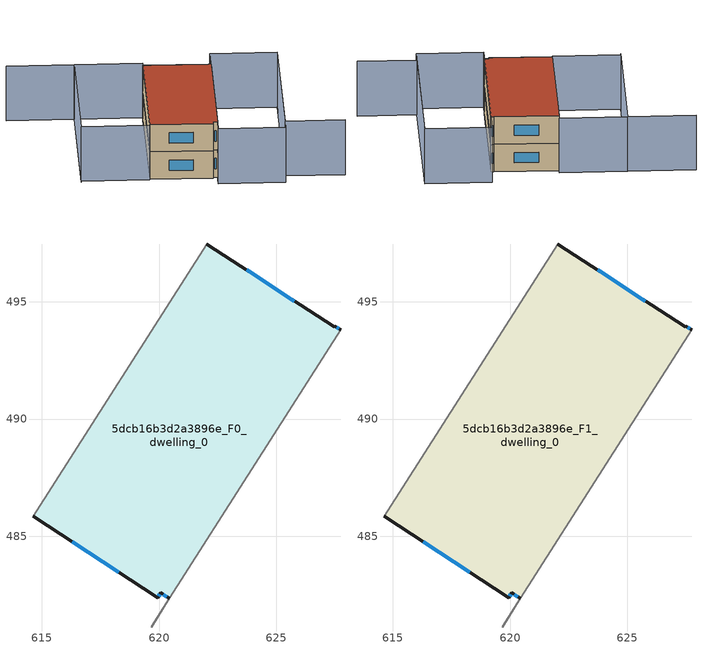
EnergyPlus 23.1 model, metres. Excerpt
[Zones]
5dcb16b3d2a3896e_F0_dwelling_0
 floor ground (EU_floor_Construction): 627.49,493.97 627.74,493.8 620.46,482.37 619.68,481.13 619.66,481.14 620.44,482.35 620.07,482.59 619.94,482.39 614.64,485.84 622.04,497.46 627.46,493.93 z0
 wall outside (EU_wall_Construction): 614.64,485.84 619.94,482.39 620.07,482.59 620.44,482.35 / 627.74,493.8 627.49,493.97 627.46,493.93 622.04,497.46 z0:3
 wall adiabatic (EU_wall_Construction): 620.44,482.35 619.66,481.14 619.68,481.13 620.46,482.37 627.74,493.8 / 622.04,497.46 614.64,485.84 z0:3
 window (EU_Window_Construction): 620.19,482.52 620.33,482.43 / 619.98,482.45 620.03,482.53 / 616.29,484.77 618.29,483.46 / 625.77,495.03 623.73,496.36 / 627.66,493.85 627.57,493.91 z0.93:2.07
5dcb16b3d2a3896e_F1_dwelling_0
 floor to 5dcb16b3d2a3896e_F0_dwelling_0 (EU_floor_Construction): 627.49,493.97 627.74,493.8 620.46,482.37 619.68,481.13 619.66,481.14 620.44,482.35 620.07,482.59 619.94,482.39 614.64,485.84 622.04,497.46 627.46,493.93 z3
 wall outside (EU_wall_Construction): 614.64,485.84 619.94,482.39 620.07,482.59 620.44,482.35 / 627.74,493.8 627.49,493.97 627.46,493.93 622.04,497.46 z3:6
 wall adiabatic (EU_wall_Construction): 620.44,482.35 619.66,481.14 619.68,481.13 620.46,482.37 627.74,493.8 / 622.04,497.46 614.64,485.84 z3:6
 window (EU_Window_Construction): 620.19,482.52 620.33,482.43 / 619.98,482.45 620.03,482.53 / 616.29,484.77 618.29,483.46 / 625.77,495.03 623.73,496.36 / 627.66,493.85 627.57,493.91 z3.93:5.07
 roof outside (EU_roof_Construction): 620.46,482.37 627.74,493.8 627.49,493.97 627.46,493.93 622.04,497.46 614.64,485.84 619.94,482.39 620.07,482.59 620.44,482.35 619.66,481.14 619.68,481.13 z6
shading: 610.87,505.17 616.58,501.54 / 616.58,501.54 608.71,489.19 / 631.1,475.53 626.09,478.72 / 626.09,478.72 634.65,492.16 / 608.82,489.36 616.57,501.54 / 616.57,501.54 622.31,497.88 / 622.31,497.88 614.55,485.71 / 614.55,485.71 608.82,489.36 / 634.68,492.2 625.3,477.48 / 625.3,477.48 619.64,481.08 / 619.64,481.08 629.02,495.8 / 629.02,495.8 634.68,492.2 z0:6
[Building]
EU S2 Campaign: North Axis=0; Terrain=City; Solar Distribution=FullExterior
[Site:Location]
Montreal-Trudeau.Intl.AP: Latitude=45.4667; Longitude=-73.75; Time Zone=-5; Elevation=36
[SizingPeriod:WeatherFileDays]
AnnualSizingPeriod: Begin Month=1; Begin Day of Month=1; End Month=12; End Day of Month=31; Day of Week for Start Day=Monday; Use Weather File Daylight Saving Period=No; Use Weather File Rain and Snow Indicators=No
[MATERIAL]
EU_InternalMass_Material: Roughness=MediumRough; Thickness=0.1; Conductivity=1; Density=1800; Specific Heat=900; Thermal Absorptance=0.9; Solar Absorptance=0.7; Visible Absorptance=0.7
[MATERIAL:NOMASS] Roughness=MediumRough; Thermal Absorptance=0.9; Solar Absorptance=0.7; Visible Absorptance=0.7
Name | Thermal Resistance
EU_wall_NoMass; EU_floor_NoMass | 1.51479
EU_roof_NoMass | 2.84114
[WINDOWMATERIAL:SIMPLEGLAZINGSYSTEM]
EU_Window_SimpleGlazing: UFactor=3.53504; Solar Heat Gain Coefficient=0.8; Visible Transmittance=0.8
[CONSTRUCTION]
EU_wall_Construction: EU_wall_NoMass
EU_roof_Construction: EU_roof_NoMass
EU_floor_Construction: EU_floor_NoMass
EU_Window_Construction: EU_Window_SimpleGlazing
EU_InternalMass_Construction: EU_InternalMass_Material
[ZONE] Type=1; Multiplier=1; Ceiling Height=autocalculate; Floor Area=autocalculate; Part of Total Floor Area=Yes
Name | Volume
5dcb16b3d2a3896e_F0_dwelling_0 | 279.922
5dcb16b3d2a3896e_F1_dwelling_0 | 279.923
[INTERNALMASS] Construction=EU_InternalMass_Construction; Surface Area=93.311
Name | Zone or ZoneList
5dcb16b3d2a3896e_F0_dwelling_0_EU_InternalMass | 5dcb16b3d2a3896e_F0_dwelling_0
5dcb16b3d2a3896e_F1_dwelling_0_EU_InternalMass | 5dcb16b3d2a3896e_F1_dwelling_0
[OTHEREQUIPMENT] Fuel Type=Electricity; Design Level Calculation Method=Watts/Area; Power per Zone Floor Area=1; Fraction Latent=0; Fraction Radiant=0; Fraction Lost=0; Carbon Dioxide Generation Rate=0; EndUse Subcategory=EU_Step8_InternalGains
Name | Zone or ZoneList or Space or SpaceList | Schedule
EU_Step8_InternalGain_5dcb16b3d2a3896e_F0_dwelling_0_f000 | 5dcb16b3d2a3896e_F0_dwelling_0 | EU_Step8_GainSchedule_5dcb16b3d2a3896e_F0_dwelling_0_f000
EU_Step8_InternalGain_5dcb16b3d2a3896e_F1_dwelling_0_f000 | 5dcb16b3d2a3896e_F1_dwelling_0 | EU_Step8_GainSchedule_5dcb16b3d2a3896e_F1_dwelling_0_f000
[ZONEVENTILATION:DESIGNFLOWRATE] Schedule=EU_AlwaysOn; Design Flow Rate Calculation Method=AirChanges/Hour; Air Changes per Hour=0.775154; Ventilation Type=Natural; Fan Pressure Rise=0; Fan Total Efficiency=1; Constant Term Coefficient=1; Temperature Term Coefficient=0; Velocity Term Coefficient=0; Velocity Squared Term Coefficient=0; Minimum Indoor Temperature=-100; Maximum Indoor Temperature=100; Delta Temperature=-100; Minimum Outdoor Temperature=-100; Maximum Outdoor Temperature=100; Maximum Wind Speed=40
Name | Zone or ZoneList or Space or SpaceList
EU_ConstantAir_5dcb16b3d2a3896e_F0_dwelling_0 | 5dcb16b3d2a3896e_F0_dwelling_0
EU_ConstantAir_5dcb16b3d2a3896e_F1_dwelling_0 | 5dcb16b3d2a3896e_F1_dwelling_0
[HVACTEMPLATE:THERMOSTAT] Constant Heating Setpoint=20; Constant Cooling Setpoint=50
EU_HeatOnly_5dcb16b3d2a3896e_F0_dwelling_0; EU_HeatOnly_5dcb16b3d2a3896e_F1_dwelling_0
[HVACTEMPLATE:ZONE:IDEALLOADSAIRSYSTEM] System Availability Schedule=EU_AlwaysOn; Maximum Heating Supply Air Temperature=50; Minimum Cooling Supply Air Temperature=13; Maximum Heating Supply Air Humidity Ratio=0.0156; Minimum Cooling Supply Air Humidity Ratio=0.0077; Heating Limit=NoLimit; Cooling Limit=NoLimit; Heating Availability Schedule=EU_AlwaysOn; Cooling Availability Schedule=EU_CoolingOff; Dehumidification Control Type=ConstantSensibleHeatRatio; Cooling Sensible Heat Ratio=0.7; Dehumidification Setpoint=60; Humidification Control Type=None; Humidification Setpoint=30; Outdoor Air Method=None; Outdoor Air Flow Rate per Person=0.00944; Outdoor Air Flow Rate per Zone Floor Area=0; Outdoor Air Flow Rate per Zone=0; Demand Controlled Ventilation Type=None; Outdoor Air Economizer Type=NoEconomizer; Heat Recovery Type=None; Sensible Heat Recovery Effectiveness=0.7; Latent Heat Recovery Effectiveness=0.65
Name | Template Thermostat
5dcb16b3d2a3896e_F0_dwelling_0 | EU_HeatOnly_5dcb16b3d2a3896e_F0_dwelling_0
5dcb16b3d2a3896e_F1_dwelling_0 | EU_HeatOnly_5dcb16b3d2a3896e_F1_dwelling_0
[SIZING:ZONE] Zone Cooling Design Supply Air Temperature Input Method=SupplyAirTemperature; Zone Cooling Design Supply Air Temperature=13; Zone Heating Design Supply Air Temperature Input Method=SupplyAirTemperature; Zone Heating Design Supply Air Temperature=50; Zone Cooling Design Supply Air Humidity Ratio=0.008; Zone Heating Design Supply Air Humidity Ratio=0.008; Cooling Design Air Flow Method=DesignDay; Cooling Design Air Flow Rate=0; Cooling Minimum Air Flow per Zone Floor Area=0.000762; Cooling Minimum Air Flow=0; Cooling Minimum Air Flow Fraction=0.2; Heating Design Air Flow Method=DesignDay; Heating Design Air Flow Rate=0; Heating Maximum Air Flow per Zone Floor Area=0.002032; Heating Maximum Air Flow=0.141576; Heating Maximum Air Flow Fraction=0.3; Account for Dedicated Outdoor Air System=No; Dedicated Outdoor Air System Control Strategy=NeutralSupplyAir; Dedicated Outdoor Air Low Setpoint Temperature for Design=autosize; Dedicated Outdoor Air High Setpoint Temperature for Design=autosize; Zone Load Sizing Method=Sensible Load Only No Latent Load; Zone Latent Cooling Design Supply Air Humidity Ratio Input Method=HumidityRatioDifference; Zone Cooling Design Supply Air Humidity Ratio Difference=0.005; Zone Latent Heating Design Supply Air Humidity Ratio Input Method=HumidityRatioDifference; Zone Humidification Design Supply Air Humidity Ratio Difference=0.005
5dcb16b3d2a3896e_F0_dwelling_0; 5dcb16b3d2a3896e_F1_dwelling_0
[SCHEDULE:CONSTANT]
Name | Hourly Value
EU_AlwaysOn | 1
EU_CoolingOff | 0
[SCHEDULE:FILE] Column Number=1; Rows to Skip at Top=0; Number of Hours of Data=8760; Column Separator=Comma; Interpolate to Timestep=No; Minutes per Item=60; Adjust Schedule for Daylight Savings=Yes
Name | File
EU_Step8_GainSchedule_5dcb16b3d2a3896e_F0_dwelling_0_f000 | ../../schedules/5dcb16b3d2a3896e/5dcb16b3d2a3896e_F0_dwelling_0_f000_gain.csv
EU_Step8_GainSchedule_5dcb16b3d2a3896e_F1_dwelling_0_f000 | ../../schedules/5dcb16b3d2a3896e/5dcb16b3d2a3896e_F1_dwelling_0_f000_gain.csv
